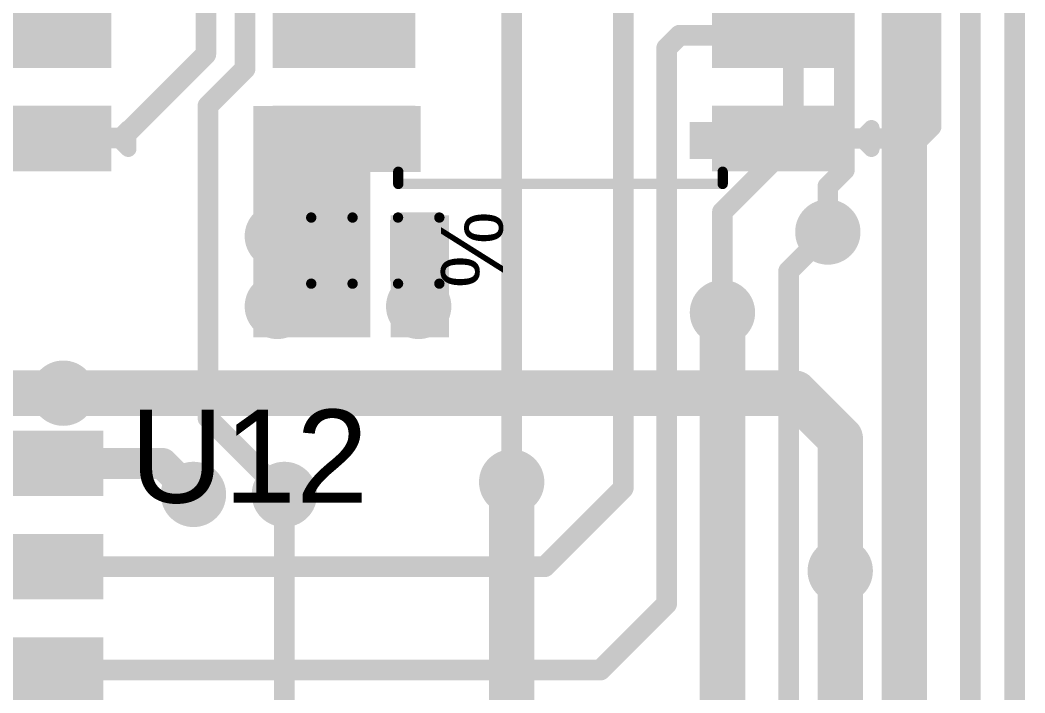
# Model space of a CAD drawing. Header units: millimetres. Extents: x -0.15 to 3.79, y -0.54 to 3.26.
# Drawn here: x 3.3081 to 3.7944, y 1.0879 to 1.4136 of the extents above; entities that cross this region are included whole.
import ezdxf

# ---------------------------------------------------------------- set-up
doc = ezdxf.new("R2010")
doc.units = ezdxf.units.MM
doc.header["$MEASUREMENT"] = 0
for name, color, linetype in [('BottomLayer', 5, 'Continuous'), ('BottomSolder', 6, 'Continuous'), ('Mechanical2', 216, 'Continuous'), ('TopLayer', 1, 'Continuous'), ('TopOverlay', 2, 'Continuous'), ('TopPaste', 8, 'Continuous'), ('TopSolder', 216, 'Continuous'), ('ViaHoleLayer', 16, 'Continuous')]:
    doc.layers.add(name, color=color, linetype=linetype)
doc.styles.add('Arial', font='', dxfattribs={"height": 0.2})
doc.styles.get('Arial').set_extended_font_data('Arial')

# ---------------------------------------------------------------- blocks, each defined once
blk = doc.blocks.new('SOP_16_150____46')
at = {"layer": 'TopLayer'}
for points in [[(-0.13484255, 0.186811), (-0.09153545, 0.186811), (-0.09153545, 0.163189), (-0.13484255, 0.163189)], [(0.09153545, 0.186811), (0.13484255, 0.186811), (0.13484255, 0.163189), (0.09153545, 0.163189)], [(-0.13484255, 0.136811), (-0.09153545, 0.136811), (-0.09153545, 0.113189), (-0.13484255, 0.113189)], [(0.09153545, 0.136811), (0.13484255, 0.136811), (0.13484255, 0.113189), (0.09153545, 0.113189)], [(-0.13484255, 0.086811), (-0.09153545, 0.086811), (-0.09153545, 0.063189), (-0.13484255, 0.063189)], [(0.09153545, 0.086811), (0.13484255, 0.086811), (0.13484255, 0.063189), (0.09153545, 0.063189)], [(-0.13484255, 0.036811), (-0.09153545, 0.036811), (-0.09153545, 0.013189), (-0.13484255, 0.013189)], [(0.09153545, 0.036811), (0.13484255, 0.036811), (0.13484255, 0.013189), (0.09153545, 0.013189)], [(-0.13484255, -0.013189), (-0.09153545, -0.013189), (-0.09153545, -0.036811), (-0.13484255, -0.036811)], [(0.09153545, -0.013189), (0.13484255, -0.013189), (0.13484255, -0.036811), (0.09153545, -0.036811)], [(-0.13484255, -0.063189), (-0.09153545, -0.063189), (-0.09153545, -0.086811), (-0.13484255, -0.086811)], [(0.09153545, -0.063189), (0.13484255, -0.063189), (0.13484255, -0.086811), (0.09153545, -0.086811)], [(-0.13484255, -0.113189), (-0.09153545, -0.113189), (-0.09153545, -0.136811), (-0.13484255, -0.136811)], [(0.09153545, -0.113189), (0.13484255, -0.113189), (0.13484255, -0.136811), (0.09153545, -0.136811)], [(-0.13484255, -0.163189), (-0.09153545, -0.163189), (-0.09153545, -0.186811), (-0.13484255, -0.186811)], [(0.09153545, -0.163189), (0.13484255, -0.163189), (0.13484255, -0.186811), (0.09153545, -0.186811)]]:
    blk.add_hatch(color=1, dxfattribs=at).paths.add_polyline_path(points)
at = {"layer": 'TopOverlay'}
blk.add_hatch(color=2, dxfattribs=at).paths.add_polyline_path([(-0.088, 0.16), (-0.077, 0.16), (-0.077, 0.186), (-0.088, 0.186)])
at = {"layer": 'TopPaste'}
for points in [[(-0.13484255, 0.186811), (-0.09153545, 0.186811), (-0.09153545, 0.163189), (-0.13484255, 0.163189)], [(0.09153545, 0.186811), (0.13484255, 0.186811), (0.13484255, 0.163189), (0.09153545, 0.163189)], [(-0.13484255, 0.136811), (-0.09153545, 0.136811), (-0.09153545, 0.113189), (-0.13484255, 0.113189)], [(0.09153545, 0.136811), (0.13484255, 0.136811), (0.13484255, 0.113189), (0.09153545, 0.113189)], [(-0.13484255, 0.086811), (-0.09153545, 0.086811), (-0.09153545, 0.063189), (-0.13484255, 0.063189)], [(0.09153545, 0.086811), (0.13484255, 0.086811), (0.13484255, 0.063189), (0.09153545, 0.063189)], [(-0.13484255, 0.036811), (-0.09153545, 0.036811), (-0.09153545, 0.013189), (-0.13484255, 0.013189)], [(0.09153545, 0.036811), (0.13484255, 0.036811), (0.13484255, 0.013189), (0.09153545, 0.013189)], [(-0.13484255, -0.013189), (-0.09153545, -0.013189), (-0.09153545, -0.036811), (-0.13484255, -0.036811)], [(0.09153545, -0.013189), (0.13484255, -0.013189), (0.13484255, -0.036811), (0.09153545, -0.036811)], [(-0.13484255, -0.063189), (-0.09153545, -0.063189), (-0.09153545, -0.086811), (-0.13484255, -0.086811)], [(0.09153545, -0.063189), (0.13484255, -0.063189), (0.13484255, -0.086811), (0.09153545, -0.086811)], [(-0.13484255, -0.113189), (-0.09153545, -0.113189), (-0.09153545, -0.136811), (-0.13484255, -0.136811)], [(0.09153545, -0.113189), (0.13484255, -0.113189), (0.13484255, -0.136811), (0.09153545, -0.136811)], [(-0.13484255, -0.163189), (-0.09153545, -0.163189), (-0.09153545, -0.186811), (-0.13484255, -0.186811)], [(0.09153545, -0.163189), (0.13484255, -0.163189), (0.13484255, -0.186811), (0.09153545, -0.186811)]]:
    blk.add_hatch(color=8, dxfattribs=at).paths.add_polyline_path(points)
at = {"layer": 'TopSolder'}
for points in [[(-0.13884255, 0.190811), (-0.08753545, 0.190811), (-0.08753545, 0.159189), (-0.13884255, 0.159189)], [(0.08753545, 0.190811), (0.13884255, 0.190811), (0.13884255, 0.159189), (0.08753545, 0.159189)], [(-0.13884255, 0.140811), (-0.08753545, 0.140811), (-0.08753545, 0.109189), (-0.13884255, 0.109189)], [(0.08753545, 0.140811), (0.13884255, 0.140811), (0.13884255, 0.109189), (0.08753545, 0.109189)], [(-0.13884255, 0.090811), (-0.08753545, 0.090811), (-0.08753545, 0.059189), (-0.13884255, 0.059189)], [(0.08753545, 0.090811), (0.13884255, 0.090811), (0.13884255, 0.059189), (0.08753545, 0.059189)], [(-0.13884255, 0.040811), (-0.08753545, 0.040811), (-0.08753545, 0.009189), (-0.13884255, 0.009189)], [(0.08753545, 0.040811), (0.13884255, 0.040811), (0.13884255, 0.009189), (0.08753545, 0.009189)], [(-0.13884255, -0.009189), (-0.08753545, -0.009189), (-0.08753545, -0.040811), (-0.13884255, -0.040811)], [(0.08753545, -0.009189), (0.13884255, -0.009189), (0.13884255, -0.040811), (0.08753545, -0.040811)], [(-0.13884255, -0.059189), (-0.08753545, -0.059189), (-0.08753545, -0.090811), (-0.13884255, -0.090811)], [(0.08753545, -0.059189), (0.13884255, -0.059189), (0.13884255, -0.090811), (0.08753545, -0.090811)], [(-0.13884255, -0.109189), (-0.08753545, -0.109189), (-0.08753545, -0.140811), (-0.13884255, -0.140811)], [(0.08753545, -0.109189), (0.13884255, -0.109189), (0.13884255, -0.140811), (0.08753545, -0.140811)], [(-0.13884255, -0.159189), (-0.08753545, -0.159189), (-0.08753545, -0.190811), (-0.13884255, -0.190811)], [(0.08753545, -0.159189), (0.13884255, -0.159189), (0.13884255, -0.190811), (0.08753545, -0.190811)]]:
    blk.add_hatch(color=216, dxfattribs=at).paths.add_polyline_path(points)
at = {"layer": 'TopOverlay', "const_width": 0.005}
for points in [[(-0.075, 0.198), (-0.075, 0.192)], [(0.075, 0.198), (-0.075, 0.198)], [(0.075, 0.198), (0.075, 0.192)], [(-0.146, 0.181), (-0.146, 0.171)], [(-0.141, 0.176), (-0.146, 0.181)], [(-0.141, 0.176), (-0.146, 0.171)], [(-0.075, -0.192), (-0.075, -0.198)], [(0.075, -0.192), (0.075, -0.198)], [(0.075, -0.198), (-0.075, -0.198)]]:
    blk.add_lwpolyline(points, dxfattribs=at)
at = {"layer": 'TopOverlay', "const_width": 0.0025}
for points in [[(-0.07625, 0.198, 1), (-0.07375, 0.198, 1)], [(-0.07625, 0.198, 1), (-0.07375, 0.198, 1)], [(0.07375, 0.198, 1), (0.07625, 0.198, 1)], [(0.07375, 0.198, 1), (0.07625, 0.198, 1)], [(-0.07625, 0.192, 1), (-0.07375, 0.192, 1)], [(0.07375, 0.192, 1), (0.07625, 0.192, 1)], [(-0.14725, 0.181, 1), (-0.14475, 0.181, 1)], [(-0.14725, 0.181, 1), (-0.14475, 0.181, 1)], [(-0.14225, 0.176, 1), (-0.13975, 0.176, 1)], [(-0.14225, 0.176, 1), (-0.13975, 0.176, 1)], [(-0.14725, 0.171, 1), (-0.14475, 0.171, 1)], [(-0.14725, 0.171, 1), (-0.14475, 0.171, 1)], [(-0.07625, -0.192, 1), (-0.07375, -0.192, 1)], [(0.07375, -0.192, 1), (0.07625, -0.192, 1)], [(-0.07625, -0.198, 1), (-0.07375, -0.198, 1)], [(-0.07625, -0.198, 1), (-0.07375, -0.198, 1)], [(0.07375, -0.198, 1), (0.07625, -0.198, 1)], [(0.07375, -0.198, 1), (0.07625, -0.198, 1)]]:
    blk.add_lwpolyline(points, format="xyb", close=True, dxfattribs=at)
blk = doc.blocks.new('14_SOIC_48')
at = {"layer": 'TopLayer'}
for points in [[(-0.136811, 0.161811), (-0.0757874, 0.161811), (-0.0757874, 0.138189), (-0.136811, 0.138189)], [(0.0757874, 0.161811), (0.136811, 0.161811), (0.136811, 0.138189), (0.0757874, 0.138189)], [(-0.136811, 0.111811), (-0.0757874, 0.111811), (-0.0757874, 0.088189), (-0.136811, 0.088189)], [(0.0757874, 0.111811), (0.136811, 0.111811), (0.136811, 0.088189), (0.0757874, 0.088189)], [(-0.136811, 0.061811), (-0.0757874, 0.061811), (-0.0757874, 0.038189), (-0.136811, 0.038189)], [(0.0757874, 0.061811), (0.136811, 0.061811), (0.136811, 0.038189), (0.0757874, 0.038189)], [(-0.136811, 0.011811), (-0.0757874, 0.011811), (-0.0757874, -0.011811), (-0.136811, -0.011811)], [(0.0757874, 0.011811), (0.136811, 0.011811), (0.136811, -0.011811), (0.0757874, -0.011811)], [(-0.136811, -0.038189), (-0.0757874, -0.038189), (-0.0757874, -0.061811), (-0.136811, -0.061811)], [(0.0757874, -0.038189), (0.136811, -0.038189), (0.136811, -0.061811), (0.0757874, -0.061811)], [(-0.136811, -0.088189), (-0.0757874, -0.088189), (-0.0757874, -0.111811), (-0.136811, -0.111811)], [(0.0757874, -0.088189), (0.136811, -0.088189), (0.136811, -0.111811), (0.0757874, -0.111811)], [(-0.136811, -0.138189), (-0.0757874, -0.138189), (-0.0757874, -0.161811), (-0.136811, -0.161811)], [(0.0757874, -0.138189), (0.136811, -0.138189), (0.136811, -0.161811), (0.0757874, -0.161811)]]:
    blk.add_hatch(color=1, dxfattribs=at).paths.add_polyline_path(points)
at = {"layer": 'TopOverlay'}
blk.add_hatch(color=2, dxfattribs=at).paths.add_polyline_path([(-0.072, 0.142), (-0.061, 0.142), (-0.061, 0.16), (-0.072, 0.16)])
at = {"layer": 'TopPaste'}
for points in [[(-0.136811, 0.161811), (-0.0757874, 0.161811), (-0.0757874, 0.138189), (-0.136811, 0.138189)], [(0.0757874, 0.161811), (0.136811, 0.161811), (0.136811, 0.138189), (0.0757874, 0.138189)], [(-0.136811, 0.111811), (-0.0757874, 0.111811), (-0.0757874, 0.088189), (-0.136811, 0.088189)], [(0.0757874, 0.111811), (0.136811, 0.111811), (0.136811, 0.088189), (0.0757874, 0.088189)], [(-0.136811, 0.061811), (-0.0757874, 0.061811), (-0.0757874, 0.038189), (-0.136811, 0.038189)], [(0.0757874, 0.061811), (0.136811, 0.061811), (0.136811, 0.038189), (0.0757874, 0.038189)], [(-0.136811, 0.011811), (-0.0757874, 0.011811), (-0.0757874, -0.011811), (-0.136811, -0.011811)], [(0.0757874, 0.011811), (0.136811, 0.011811), (0.136811, -0.011811), (0.0757874, -0.011811)], [(-0.136811, -0.038189), (-0.0757874, -0.038189), (-0.0757874, -0.061811), (-0.136811, -0.061811)], [(0.0757874, -0.038189), (0.136811, -0.038189), (0.136811, -0.061811), (0.0757874, -0.061811)], [(-0.136811, -0.088189), (-0.0757874, -0.088189), (-0.0757874, -0.111811), (-0.136811, -0.111811)], [(0.0757874, -0.088189), (0.136811, -0.088189), (0.136811, -0.111811), (0.0757874, -0.111811)], [(-0.136811, -0.138189), (-0.0757874, -0.138189), (-0.0757874, -0.161811), (-0.136811, -0.161811)], [(0.0757874, -0.138189), (0.136811, -0.138189), (0.136811, -0.161811), (0.0757874, -0.161811)]]:
    blk.add_hatch(color=8, dxfattribs=at).paths.add_polyline_path(points)
at = {"layer": 'TopSolder'}
for points in [[(-0.140811, 0.165811), (-0.0717874, 0.165811), (-0.0717874, 0.134189), (-0.140811, 0.134189)], [(0.0717874, 0.165811), (0.140811, 0.165811), (0.140811, 0.134189), (0.0717874, 0.134189)], [(-0.140811, 0.115811), (-0.0717874, 0.115811), (-0.0717874, 0.084189), (-0.140811, 0.084189)], [(0.0717874, 0.115811), (0.140811, 0.115811), (0.140811, 0.084189), (0.0717874, 0.084189)], [(-0.140811, 0.065811), (-0.0717874, 0.065811), (-0.0717874, 0.034189), (-0.140811, 0.034189)], [(0.0717874, 0.065811), (0.140811, 0.065811), (0.140811, 0.034189), (0.0717874, 0.034189)], [(-0.140811, 0.015811), (-0.0717874, 0.015811), (-0.0717874, -0.015811), (-0.140811, -0.015811)], [(0.0717874, 0.015811), (0.140811, 0.015811), (0.140811, -0.015811), (0.0717874, -0.015811)], [(-0.140811, -0.034189), (-0.0717874, -0.034189), (-0.0717874, -0.065811), (-0.140811, -0.065811)], [(0.0717874, -0.034189), (0.140811, -0.034189), (0.140811, -0.065811), (0.0717874, -0.065811)], [(-0.140811, -0.084189), (-0.0717874, -0.084189), (-0.0717874, -0.115811), (-0.140811, -0.115811)], [(0.0717874, -0.084189), (0.140811, -0.084189), (0.140811, -0.115811), (0.0717874, -0.115811)], [(-0.140811, -0.134189), (-0.0717874, -0.134189), (-0.0717874, -0.165811), (-0.140811, -0.165811)], [(0.0717874, -0.134189), (0.140811, -0.134189), (0.140811, -0.165811), (0.0717874, -0.165811)]]:
    blk.add_hatch(color=216, dxfattribs=at).paths.add_polyline_path(points)
at = {"layer": 'TopOverlay'}
for points, const_width in [([(0.08, 0.172), (-0.077, 0.172)], 0.005), ([(-0.077, 0.172), (-0.077, 0.1660945)], 0.005), ([(0.08, 0.172), (0.08, 0.1660945)], 0.005), ([(-0.144, 0.15), (-0.149, 0.155)], 0.007874), ([(-0.149, 0.155), (-0.149, 0.145)], 0.007874), ([(-0.144, 0.15), (-0.149, 0.145)], 0.007874), ([(-0.077, -0.1660945), (-0.077, -0.172)], 0.005), ([(0.08, -0.1660945), (0.08, -0.172)], 0.005), ([(0.08, -0.172), (-0.077, -0.172)], 0.005)]:
    blk.add_lwpolyline(points, dxfattribs=dict(at, const_width=const_width))
for points, const_width in [([(-0.07825, 0.172, 1), (-0.07575, 0.172, 1)], 0.0025), ([(-0.07825, 0.172, 1), (-0.07575, 0.172, 1)], 0.0025), ([(0.07875, 0.172, 1), (0.08125, 0.172, 1)], 0.0025), ([(0.07875, 0.172, 1), (0.08125, 0.172, 1)], 0.0025), ([(-0.07825, 0.1660945, 1), (-0.07575, 0.1660945, 1)], 0.0025), ([(0.07875, 0.1660945, 1), (0.08125, 0.1660945, 1)], 0.0025), ([(-0.1509685, 0.155, 1), (-0.1470315, 0.155, 1)], 0.003937), ([(-0.1509685, 0.155, 1), (-0.1470315, 0.155, 1)], 0.003937), ([(-0.1459685, 0.15, 1), (-0.1420315, 0.15, 1)], 0.003937), ([(-0.1459685, 0.15, 1), (-0.1420315, 0.15, 1)], 0.003937), ([(-0.1509685, 0.145, 1), (-0.1470315, 0.145, 1)], 0.003937), ([(-0.1509685, 0.145, 1), (-0.1470315, 0.145, 1)], 0.003937), ([(-0.07825, -0.1660945, 1), (-0.07575, -0.1660945, 1)], 0.0025), ([(0.07875, -0.1660945, 1), (0.08125, -0.1660945, 1)], 0.0025), ([(-0.07825, -0.172, 1), (-0.07575, -0.172, 1)], 0.0025), ([(-0.07825, -0.172, 1), (-0.07575, -0.172, 1)], 0.0025), ([(0.07875, -0.172, 1), (0.08125, -0.172, 1)], 0.0025), ([(0.07875, -0.172, 1), (0.08125, -0.172, 1)], 0.0025)]:
    blk.add_lwpolyline(points, format="xyb", close=True, dxfattribs=dict(at, const_width=const_width))
blk = doc.blocks.new('14_SOIC_49')
at = {"layer": 'TopLayer'}
for points in [[(-0.136811, 0.161811), (-0.0757874, 0.161811), (-0.0757874, 0.138189), (-0.136811, 0.138189)], [(0.0757874, 0.161811), (0.136811, 0.161811), (0.136811, 0.138189), (0.0757874, 0.138189)], [(-0.136811, 0.111811), (-0.0757874, 0.111811), (-0.0757874, 0.088189), (-0.136811, 0.088189)], [(0.0757874, 0.111811), (0.136811, 0.111811), (0.136811, 0.088189), (0.0757874, 0.088189)], [(-0.136811, 0.061811), (-0.0757874, 0.061811), (-0.0757874, 0.038189), (-0.136811, 0.038189)], [(0.0757874, 0.061811), (0.136811, 0.061811), (0.136811, 0.038189), (0.0757874, 0.038189)], [(-0.136811, 0.011811), (-0.0757874, 0.011811), (-0.0757874, -0.011811), (-0.136811, -0.011811)], [(0.0757874, 0.011811), (0.136811, 0.011811), (0.136811, -0.011811), (0.0757874, -0.011811)], [(-0.136811, -0.038189), (-0.0757874, -0.038189), (-0.0757874, -0.061811), (-0.136811, -0.061811)], [(0.0757874, -0.038189), (0.136811, -0.038189), (0.136811, -0.061811), (0.0757874, -0.061811)], [(-0.136811, -0.088189), (-0.0757874, -0.088189), (-0.0757874, -0.111811), (-0.136811, -0.111811)], [(0.0757874, -0.088189), (0.136811, -0.088189), (0.136811, -0.111811), (0.0757874, -0.111811)], [(-0.136811, -0.138189), (-0.0757874, -0.138189), (-0.0757874, -0.161811), (-0.136811, -0.161811)], [(0.0757874, -0.138189), (0.136811, -0.138189), (0.136811, -0.161811), (0.0757874, -0.161811)]]:
    blk.add_hatch(color=1, dxfattribs=at).paths.add_polyline_path(points)
at = {"layer": 'TopOverlay'}
blk.add_hatch(color=2, dxfattribs=at).paths.add_polyline_path([(-0.072, 0.142), (-0.061, 0.142), (-0.061, 0.16), (-0.072, 0.16)])
at = {"layer": 'TopPaste'}
for points in [[(-0.136811, 0.161811), (-0.0757874, 0.161811), (-0.0757874, 0.138189), (-0.136811, 0.138189)], [(0.0757874, 0.161811), (0.136811, 0.161811), (0.136811, 0.138189), (0.0757874, 0.138189)], [(-0.136811, 0.111811), (-0.0757874, 0.111811), (-0.0757874, 0.088189), (-0.136811, 0.088189)], [(0.0757874, 0.111811), (0.136811, 0.111811), (0.136811, 0.088189), (0.0757874, 0.088189)], [(-0.136811, 0.061811), (-0.0757874, 0.061811), (-0.0757874, 0.038189), (-0.136811, 0.038189)], [(0.0757874, 0.061811), (0.136811, 0.061811), (0.136811, 0.038189), (0.0757874, 0.038189)], [(-0.136811, 0.011811), (-0.0757874, 0.011811), (-0.0757874, -0.011811), (-0.136811, -0.011811)], [(0.0757874, 0.011811), (0.136811, 0.011811), (0.136811, -0.011811), (0.0757874, -0.011811)], [(-0.136811, -0.038189), (-0.0757874, -0.038189), (-0.0757874, -0.061811), (-0.136811, -0.061811)], [(0.0757874, -0.038189), (0.136811, -0.038189), (0.136811, -0.061811), (0.0757874, -0.061811)], [(-0.136811, -0.088189), (-0.0757874, -0.088189), (-0.0757874, -0.111811), (-0.136811, -0.111811)], [(0.0757874, -0.088189), (0.136811, -0.088189), (0.136811, -0.111811), (0.0757874, -0.111811)], [(-0.136811, -0.138189), (-0.0757874, -0.138189), (-0.0757874, -0.161811), (-0.136811, -0.161811)], [(0.0757874, -0.138189), (0.136811, -0.138189), (0.136811, -0.161811), (0.0757874, -0.161811)]]:
    blk.add_hatch(color=8, dxfattribs=at).paths.add_polyline_path(points)
at = {"layer": 'TopSolder'}
for points in [[(-0.140811, 0.165811), (-0.0717874, 0.165811), (-0.0717874, 0.134189), (-0.140811, 0.134189)], [(0.0717874, 0.165811), (0.140811, 0.165811), (0.140811, 0.134189), (0.0717874, 0.134189)], [(-0.140811, 0.115811), (-0.0717874, 0.115811), (-0.0717874, 0.084189), (-0.140811, 0.084189)], [(0.0717874, 0.115811), (0.140811, 0.115811), (0.140811, 0.084189), (0.0717874, 0.084189)], [(-0.140811, 0.065811), (-0.0717874, 0.065811), (-0.0717874, 0.034189), (-0.140811, 0.034189)], [(0.0717874, 0.065811), (0.140811, 0.065811), (0.140811, 0.034189), (0.0717874, 0.034189)], [(-0.140811, 0.015811), (-0.0717874, 0.015811), (-0.0717874, -0.015811), (-0.140811, -0.015811)], [(0.0717874, 0.015811), (0.140811, 0.015811), (0.140811, -0.015811), (0.0717874, -0.015811)], [(-0.140811, -0.034189), (-0.0717874, -0.034189), (-0.0717874, -0.065811), (-0.140811, -0.065811)], [(0.0717874, -0.034189), (0.140811, -0.034189), (0.140811, -0.065811), (0.0717874, -0.065811)], [(-0.140811, -0.084189), (-0.0717874, -0.084189), (-0.0717874, -0.115811), (-0.140811, -0.115811)], [(0.0717874, -0.084189), (0.140811, -0.084189), (0.140811, -0.115811), (0.0717874, -0.115811)], [(-0.140811, -0.134189), (-0.0717874, -0.134189), (-0.0717874, -0.165811), (-0.140811, -0.165811)], [(0.0717874, -0.134189), (0.140811, -0.134189), (0.140811, -0.165811), (0.0717874, -0.165811)]]:
    blk.add_hatch(color=216, dxfattribs=at).paths.add_polyline_path(points)
at = {"layer": 'TopOverlay'}
for points, const_width in [([(-0.077, 0.172), (-0.077, 0.1660945)], 0.005), ([(0.08, 0.172), (-0.077, 0.172)], 0.005), ([(0.08, 0.172), (0.08, 0.1660945)], 0.005), ([(-0.149, 0.155), (-0.149, 0.145)], 0.007874), ([(-0.144, 0.15), (-0.149, 0.155)], 0.007874), ([(-0.144, 0.15), (-0.149, 0.145)], 0.007874), ([(-0.077, -0.1660945), (-0.077, -0.172)], 0.005), ([(0.08, -0.1660945), (0.08, -0.172)], 0.005), ([(0.08, -0.172), (-0.077, -0.172)], 0.005)]:
    blk.add_lwpolyline(points, dxfattribs=dict(at, const_width=const_width))
for points, const_width in [([(-0.07825, 0.172, 1), (-0.07575, 0.172, 1)], 0.0025), ([(-0.07825, 0.172, 1), (-0.07575, 0.172, 1)], 0.0025), ([(0.07875, 0.172, 1), (0.08125, 0.172, 1)], 0.0025), ([(0.07875, 0.172, 1), (0.08125, 0.172, 1)], 0.0025), ([(-0.07825, 0.1660945, 1), (-0.07575, 0.1660945, 1)], 0.0025), ([(0.07875, 0.1660945, 1), (0.08125, 0.1660945, 1)], 0.0025), ([(-0.1509685, 0.155, 1), (-0.1470315, 0.155, 1)], 0.003937), ([(-0.1509685, 0.155, 1), (-0.1470315, 0.155, 1)], 0.003937), ([(-0.1459685, 0.15, 1), (-0.1420315, 0.15, 1)], 0.003937), ([(-0.1459685, 0.15, 1), (-0.1420315, 0.15, 1)], 0.003937), ([(-0.1509685, 0.145, 1), (-0.1470315, 0.145, 1)], 0.003937), ([(-0.1509685, 0.145, 1), (-0.1470315, 0.145, 1)], 0.003937), ([(-0.07825, -0.1660945, 1), (-0.07575, -0.1660945, 1)], 0.0025), ([(0.07875, -0.1660945, 1), (0.08125, -0.1660945, 1)], 0.0025), ([(-0.07825, -0.172, 1), (-0.07575, -0.172, 1)], 0.0025), ([(-0.07825, -0.172, 1), (-0.07575, -0.172, 1)], 0.0025), ([(0.07875, -0.172, 1), (0.08125, -0.172, 1)], 0.0025), ([(0.07875, -0.172, 1), (0.08125, -0.172, 1)], 0.0025)]:
    blk.add_lwpolyline(points, format="xyb", close=True, dxfattribs=dict(at, const_width=const_width))
blk = doc.blocks.new('C___0402_163')
at = {"layer": 'TopLayer'}
for points in [[(-0.0275, -0.0125), (-0.0275, 0.0125), (-0.009499999999999998, 0.0125), (-0.009500000000000001, -0.0125)], [(0.009499999999999998, -0.0125), (0.009500000000000001, 0.0125), (0.0275, 0.0125), (0.0275, -0.0125)]]:
    blk.add_hatch(color=1, dxfattribs=at).paths.add_polyline_path(points)
at = {"layer": 'TopPaste'}
for points in [[(-0.0275, -0.0125), (-0.0275, 0.0125), (-0.009499999999999998, 0.0125), (-0.009500000000000001, -0.0125)], [(0.009499999999999998, -0.0125), (0.009500000000000001, 0.0125), (0.0275, 0.0125), (0.0275, -0.0125)]]:
    blk.add_hatch(color=8, dxfattribs=at).paths.add_polyline_path(points)
at = {"layer": 'TopSolder'}
for points in [[(-0.0298622, -0.0148622), (-0.0298622, 0.0148622), (-0.007137799999999999, 0.0148622), (-0.007137800000000001, -0.0148622)], [(0.007137799999999999, -0.0148622), (0.007137800000000001, 0.0148622), (0.0298622, 0.0148622), (0.0298622, -0.0148622)]]:
    blk.add_hatch(color=216, dxfattribs=at).paths.add_polyline_path(points)
at = {"layer": 'TopOverlay', "const_width": 0.005}
for points in [[(-0.031, -0.016), (-0.031, 0.016)], [(-0.031, 0.016), (-0.011, 0.016)], [(0.011, 0.016), (0.031, 0.016)], [(0.031, -0.016), (0.031, 0.016)], [(-0.031, -0.016), (-0.011, -0.016)], [(0.011, -0.016), (0.031, -0.016)]]:
    blk.add_lwpolyline(points, dxfattribs=at)
at = {"layer": 'TopOverlay', "const_width": 0.0025}
for points in [[(-0.03225, 0.016, 1), (-0.02975, 0.016, 1)], [(-0.03225, 0.016, 1), (-0.02975, 0.016, 1)], [(-0.01225, 0.016, 1), (-0.00975, 0.016, 1)], [(0.00975, 0.016, 1), (0.01225, 0.016, 1)], [(0.02975, 0.016, 1), (0.03225, 0.016, 1)], [(0.02975, 0.016, 1), (0.03225, 0.016, 1)], [(-0.03225, -0.016, 1), (-0.02975, -0.016, 1)], [(-0.03225, -0.016, 1), (-0.02975, -0.016, 1)], [(-0.01225, -0.016, 1), (-0.00975, -0.016, 1)], [(0.00975, -0.016, 1), (0.01225, -0.016, 1)], [(0.02975, -0.016, 1), (0.03225, -0.016, 1)], [(0.02975, -0.016, 1), (0.03225, -0.016, 1)]]:
    blk.add_lwpolyline(points, format="xyb", close=True, dxfattribs=at)

msp = doc.modelspace()

# ---------------------------------------------------------------- hatches: boundary and pattern name
at = {"layer": 'BottomLayer'}
h = msp.add_hatch(color=5, dxfattribs=at)
edge = h.paths.add_edge_path()
edge.add_arc((3.699, 1.311), 0.011811, 0, 360)
h = msp.add_hatch(color=5, dxfattribs=at)
edge = h.paths.add_edge_path()
edge.add_arc((3.4325984, 1.3089999), 0.011811, 0, 360)
h = msp.add_hatch(color=5, dxfattribs=at)
edge = h.paths.add_edge_path()
edge.add_arc((3.4325984, 1.275), 0.011811, 0, 360)
h = msp.add_hatch(color=5, dxfattribs=at)
edge = h.paths.add_edge_path()
edge.add_arc((3.501, 1.275), 0.011811, 0, 360)
h = msp.add_hatch(color=5, dxfattribs=at)
edge = h.paths.add_edge_path()
edge.add_arc((3.648, 1.272), 0.011811, 0, 360)
h = msp.add_hatch(color=5, dxfattribs=at)
edge = h.paths.add_edge_path()
edge.add_arc((3.329, 1.233), 0.011811, 0, 360)
h = msp.add_hatch(color=5, dxfattribs=at)
edge = h.paths.add_edge_path()
edge.add_arc((3.546, 1.19), 0.011811, 0, 360)
h = msp.add_hatch(color=5, dxfattribs=at)
edge = h.paths.add_edge_path()
edge.add_arc((3.392, 1.184), 0.011811, 0, 360)
h = msp.add_hatch(color=5, dxfattribs=at)
edge = h.paths.add_edge_path()
edge.add_arc((3.436, 1.184), 0.011811, 0, 360)
h = msp.add_hatch(color=5, dxfattribs=at)
edge = h.paths.add_edge_path()
edge.add_arc((3.705, 1.147), 0.011811, 0, 360)
at = {"layer": 'BottomSolder'}
h = msp.add_hatch(color=6, dxfattribs=at)
edge = h.paths.add_edge_path()
edge.add_arc((3.4325984, 1.3089999), 0.015811, 0, 360)
h = msp.add_hatch(color=6, dxfattribs=at)
edge = h.paths.add_edge_path()
edge.add_arc((3.699, 1.311), 0.015811, 0, 360)
h = msp.add_hatch(color=6, dxfattribs=at)
edge = h.paths.add_edge_path()
edge.add_arc((3.4325984, 1.275), 0.015811, 0, 360)
h = msp.add_hatch(color=6, dxfattribs=at)
edge = h.paths.add_edge_path()
edge.add_arc((3.501, 1.275), 0.015811, 0, 360)
h = msp.add_hatch(color=6, dxfattribs=at)
edge = h.paths.add_edge_path()
edge.add_arc((3.648, 1.272), 0.015811, 0, 360)
h = msp.add_hatch(color=6, dxfattribs=at)
edge = h.paths.add_edge_path()
edge.add_arc((3.329, 1.233), 0.015811, 0, 360)
h = msp.add_hatch(color=6, dxfattribs=at)
edge = h.paths.add_edge_path()
edge.add_arc((3.546, 1.19), 0.015811, 0, 360)
h = msp.add_hatch(color=6, dxfattribs=at)
edge = h.paths.add_edge_path()
edge.add_arc((3.392, 1.184), 0.015811, 0, 360)
h = msp.add_hatch(color=6, dxfattribs=at)
edge = h.paths.add_edge_path()
edge.add_arc((3.436, 1.184), 0.015811, 0, 360)
h = msp.add_hatch(color=6, dxfattribs=at)
edge = h.paths.add_edge_path()
edge.add_arc((3.705, 1.147), 0.015811, 0, 360)
at = {"layer": 'TopLayer'}
for points in [[(3.421, 1.26), (3.4775984, 1.26), (3.4775984, 1.372), (3.421, 1.372)], [(3.4735984, 1.34), (3.5019054, 1.34), (3.5019054, 1.372), (3.4735984, 1.372)], [(3.487435, 1.26), (3.5155984, 1.26), (3.5155984, 1.319), (3.487435, 1.319)]]:
    msp.add_hatch(color=1, dxfattribs=at).paths.add_polyline_path(points)
h = msp.add_hatch(color=1, dxfattribs=at)
edge = h.paths.add_edge_path()
edge.add_arc((3.699, 1.311), 0.011811, 0, 360)
h = msp.add_hatch(color=1, dxfattribs=at)
edge = h.paths.add_edge_path()
edge.add_arc((3.4325984, 1.3089999), 0.011811, 0, 360)
h = msp.add_hatch(color=1, dxfattribs=at)
edge = h.paths.add_edge_path()
edge.add_arc((3.4325984, 1.275), 0.011811, 0, 360)
h = msp.add_hatch(color=1, dxfattribs=at)
edge = h.paths.add_edge_path()
edge.add_arc((3.501, 1.275), 0.011811, 0, 360)
h = msp.add_hatch(color=1, dxfattribs=at)
edge = h.paths.add_edge_path()
edge.add_arc((3.648, 1.272), 0.011811, 0, 360)
h = msp.add_hatch(color=1, dxfattribs=at)
edge = h.paths.add_edge_path()
edge.add_arc((3.329, 1.233), 0.011811, 0, 360)
h = msp.add_hatch(color=1, dxfattribs=at)
edge = h.paths.add_edge_path()
edge.add_arc((3.546, 1.19), 0.011811, 0, 360)
h = msp.add_hatch(color=1, dxfattribs=at)
edge = h.paths.add_edge_path()
edge.add_arc((3.392, 1.184), 0.011811, 0, 360)
h = msp.add_hatch(color=1, dxfattribs=at)
edge = h.paths.add_edge_path()
edge.add_arc((3.436, 1.184), 0.011811, 0, 360)
h = msp.add_hatch(color=1, dxfattribs=at)
edge = h.paths.add_edge_path()
edge.add_arc((3.705, 1.147), 0.011811, 0, 360)
at = {"layer": 'TopSolder'}
h = msp.add_hatch(color=216, dxfattribs=at)
edge = h.paths.add_edge_path()
edge.add_arc((3.4325984, 1.3089999), 0.015811, 0, 360)
h = msp.add_hatch(color=216, dxfattribs=at)
edge = h.paths.add_edge_path()
edge.add_arc((3.699, 1.311), 0.015811, 0, 360)
h = msp.add_hatch(color=216, dxfattribs=at)
edge = h.paths.add_edge_path()
edge.add_arc((3.4325984, 1.275), 0.015811, 0, 360)
h = msp.add_hatch(color=216, dxfattribs=at)
edge = h.paths.add_edge_path()
edge.add_arc((3.501, 1.275), 0.015811, 0, 360)
h = msp.add_hatch(color=216, dxfattribs=at)
edge = h.paths.add_edge_path()
edge.add_arc((3.648, 1.272), 0.015811, 0, 360)
h = msp.add_hatch(color=216, dxfattribs=at)
edge = h.paths.add_edge_path()
edge.add_arc((3.329, 1.233), 0.015811, 0, 360)
h = msp.add_hatch(color=216, dxfattribs=at)
edge = h.paths.add_edge_path()
edge.add_arc((3.546, 1.19), 0.015811, 0, 360)
h = msp.add_hatch(color=216, dxfattribs=at)
edge = h.paths.add_edge_path()
edge.add_arc((3.392, 1.184), 0.015811, 0, 360)
h = msp.add_hatch(color=216, dxfattribs=at)
edge = h.paths.add_edge_path()
edge.add_arc((3.436, 1.184), 0.015811, 0, 360)
h = msp.add_hatch(color=216, dxfattribs=at)
edge = h.paths.add_edge_path()
edge.add_arc((3.705, 1.147), 0.015811, 0, 360)
at = {"layer": 'ViaHoleLayer'}
h = msp.add_hatch(color=16, dxfattribs=at)
edge = h.paths.add_edge_path()
edge.add_arc((3.4325984, 1.3089999), 0.0059055, 0, 360)
h = msp.add_hatch(color=16, dxfattribs=at)
edge = h.paths.add_edge_path()
edge.add_arc((3.699, 1.311), 0.0059055, 0, 360)
h = msp.add_hatch(color=16, dxfattribs=at)
edge = h.paths.add_edge_path()
edge.add_arc((3.4325984, 1.275), 0.0059055, 0, 360)
h = msp.add_hatch(color=16, dxfattribs=at)
edge = h.paths.add_edge_path()
edge.add_arc((3.501, 1.275), 0.0059055, 0, 360)
h = msp.add_hatch(color=16, dxfattribs=at)
edge = h.paths.add_edge_path()
edge.add_arc((3.648, 1.272), 0.0059055, 0, 360)
h = msp.add_hatch(color=16, dxfattribs=at)
edge = h.paths.add_edge_path()
edge.add_arc((3.329, 1.233), 0.0059055, 0, 360)
h = msp.add_hatch(color=16, dxfattribs=at)
edge = h.paths.add_edge_path()
edge.add_arc((3.546, 1.19), 0.0059055, 0, 360)
h = msp.add_hatch(color=16, dxfattribs=at)
edge = h.paths.add_edge_path()
edge.add_arc((3.392, 1.184), 0.0059055, 0, 360)
h = msp.add_hatch(color=16, dxfattribs=at)
edge = h.paths.add_edge_path()
edge.add_arc((3.436, 1.184), 0.0059055, 0, 360)
h = msp.add_hatch(color=16, dxfattribs=at)
edge = h.paths.add_edge_path()
edge.add_arc((3.705, 1.147), 0.0059055, 0, 360)

# ---------------------------------------------------------------- linework, layer by layer
at = {"layer": 'BottomLayer'}
for points, const_width in [([(3.736, -0.3114724), (3.736, 2.2308327)], 0.022), ([(3.707, 1.341), (3.707, 2.1360001)], 0.01), ([(3.6823327, 1.3550709), (3.6823327, 2.0361102)], 0.01), ([(3.648, 1.3207382), (3.6823327, 1.3550709)], 0.01), ([(3.699, 1.333), (3.707, 1.341)], 0.01), ([(3.699, 1.311), (3.699, 1.333)], 0.01), ([(3.648, 1.272), (3.648, 1.3207382)], 0.01), ([(3.329, 1.233), (3.6831127, 1.233)], 0.022), ([(3.6831127, 1.233), (3.705, 1.2111127)], 0.022), ([(3.705, 1.147), (3.705, 1.2111127)], 0.022), ([(3.546, 1), (3.546, 1.19)], 0.022), ([(3.436, 1), (3.436, 1.184)], 0.01)]:
    msp.add_lwpolyline(points, dxfattribs=dict(at, const_width=const_width))
for points, const_width in [([(3.6798327, 1.3550709, 1), (3.6848327, 1.3550709, 1)], 0.005), ([(3.6798327, 1.3550709, 1), (3.6848327, 1.3550709, 1)], 0.005), ([(3.7045, 1.341, 1), (3.7095, 1.341, 1)], 0.005), ([(3.7045, 1.341, 1), (3.7095, 1.341, 1)], 0.005), ([(3.6965, 1.333, 1), (3.7015, 1.333, 1)], 0.005), ([(3.6965, 1.333, 1), (3.7015, 1.333, 1)], 0.005), ([(3.6455, 1.3207382, 1), (3.6505, 1.3207382, 1)], 0.005), ([(3.6455, 1.3207382, 1), (3.6505, 1.3207382, 1)], 0.005), ([(3.6965, 1.311, 1), (3.7015, 1.311, 1)], 0.005), ([(3.6455, 1.272, 1), (3.6505, 1.272, 1)], 0.005), ([(3.3235, 1.233, 1), (3.3345, 1.233, 1)], 0.011), ([(3.6776127, 1.233, 1), (3.6886127, 1.233, 1)], 0.011), ([(3.6776127, 1.233, 1), (3.6886127, 1.233, 1)], 0.011), ([(3.6995, 1.2111127, 1), (3.7105, 1.2111127, 1)], 0.011), ([(3.6995, 1.2111127, 1), (3.7105, 1.2111127, 1)], 0.011), ([(3.5405, 1.19, 1), (3.5515, 1.19, 1)], 0.011), ([(3.4335, 1.184, 1), (3.4385, 1.184, 1)], 0.005), ([(3.6995, 1.147, 1), (3.7105, 1.147, 1)], 0.011)]:
    msp.add_lwpolyline(points, format="xyb", close=True, dxfattribs=dict(at, const_width=const_width))
at = {"layer": 'Mechanical2', "const_width": 0.01}
msp.add_lwpolyline([(3.7893701, -0.492126), (3.7893701, 2.972441)], dxfattribs=at)
at = {"layer": 'TopLayer'}
for points, const_width in [([(3.768, -0.3689685), (3.768, 2.26)], 0.01), ([(3.749, 1.3621099), (3.749, 2.157)], 0.01), ([(3.398, 1.397), (3.398, 1.954)], 0.01), ([(3.546, 1.19), (3.546, 1.554)], 0.01), ([(3.417, 1.39), (3.417, 1.548)], 0.01), ([(3.6, 1.187), (3.6, 1.482)], 0.01), ([(3.216252, 1.406252), (3.3177657, 1.406252)], 0.01), ([(3.621, 1.4), (3.627252, 1.406252)], 0.01), ([(3.627252, 1.406252), (3.6774114, 1.406252)], 0.01), ([(3.3574196, 1.3564196), (3.398, 1.397)], 0.01), ([(3.621, 1.131), (3.621, 1.4)], 0.01), ([(3.399, 1.372), (3.417, 1.39)], 0.01), ([(3.399, 1.221), (3.399, 1.372)], 0.01), ([(3.7431421, 1.356252), (3.749, 1.3621099)], 0.01), ([(3.3177657, 1.356252), (3.3179333, 1.3564196)], 0.01), ([(3.3179333, 1.3564196), (3.3574196, 1.3564196)], 0.01), ([(3.6774114, 1.356252), (3.7431421, 1.356252)], 0.01), ([(3.68, 1.292), (3.699, 1.311)], 0.01), ([(3.68, 0.386), (3.68, 1.292)], 0.01), ([(3.648, 0.455), (3.648, 1.272)], 0.022), ([(3.262, 1.233), (3.329, 1.233)], 0.022), ([(3.399, 1.221), (3.436, 1.184)], 0.01), ([(3.322687, 1.1989685), (3.3770315, 1.1989685)], 0.015), ([(3.3770315, 1.1989685), (3.392, 1.184)], 0.015), ([(3.5619685, 1.1489685), (3.6, 1.187)], 0.01), ([(3.705, 0.238), (3.705, 1.147)], 0.022), ([(3.322687, 1.1489685), (3.5619685, 1.1489685)], 0.01), ([(3.5889685, 1.0989685), (3.621, 1.131)], 0.01), ([(3.322687, 1.0989685), (3.5889685, 1.0989685)], 0.01)]:
    msp.add_lwpolyline(points, dxfattribs=dict(at, const_width=const_width))
for points, const_width in [([(3.3152657, 1.406252, 1), (3.3202657, 1.406252, 1)], 0.005), ([(3.624752, 1.406252, 1), (3.629752, 1.406252, 1)], 0.005), ([(3.624752, 1.406252, 1), (3.629752, 1.406252, 1)], 0.005), ([(3.6749114, 1.406252, 1), (3.6799114, 1.406252, 1)], 0.005), ([(3.3955, 1.397, 1), (3.4005, 1.397, 1)], 0.005), ([(3.3955, 1.397, 1), (3.4005, 1.397, 1)], 0.005), ([(3.6185, 1.4, 1), (3.6235, 1.4, 1)], 0.005), ([(3.6185, 1.4, 1), (3.6235, 1.4, 1)], 0.005), ([(3.4145, 1.39, 1), (3.4195, 1.39, 1)], 0.005), ([(3.4145, 1.39, 1), (3.4195, 1.39, 1)], 0.005), ([(3.3965, 1.372, 1), (3.4015, 1.372, 1)], 0.005), ([(3.3965, 1.372, 1), (3.4015, 1.372, 1)], 0.005), ([(3.7465, 1.3621099, 1), (3.7515, 1.3621099, 1)], 0.005), ([(3.7465, 1.3621099, 1), (3.7515, 1.3621099, 1)], 0.005), ([(3.3152657, 1.356252, 1), (3.3202657, 1.356252, 1)], 0.005), ([(3.3154333, 1.3564196, 1), (3.3204333, 1.3564196, 1)], 0.005), ([(3.3154333, 1.3564196, 1), (3.3204333, 1.3564196, 1)], 0.005), ([(3.3549196, 1.3564196, 1), (3.3599196, 1.3564196, 1)], 0.005), ([(3.3549196, 1.3564196, 1), (3.3599196, 1.3564196, 1)], 0.005), ([(3.6749114, 1.356252, 1), (3.6799114, 1.356252, 1)], 0.005), ([(3.7406421, 1.356252, 1), (3.7456421, 1.356252, 1)], 0.005), ([(3.7406421, 1.356252, 1), (3.7456421, 1.356252, 1)], 0.005), ([(3.6965, 1.311, 1), (3.7015, 1.311, 1)], 0.005), ([(3.6775, 1.292, 1), (3.6825, 1.292, 1)], 0.005), ([(3.6775, 1.292, 1), (3.6825, 1.292, 1)], 0.005), ([(3.6425, 1.272, 1), (3.6535, 1.272, 1)], 0.011), ([(3.3235, 1.233, 1), (3.3345, 1.233, 1)], 0.011), ([(3.3965, 1.221, 1), (3.4015, 1.221, 1)], 0.005), ([(3.3965, 1.221, 1), (3.4015, 1.221, 1)], 0.005), ([(3.318937, 1.1989685, 1), (3.326437, 1.1989685, 1)], 0.0075), ([(3.3732815, 1.1989685, 1), (3.3807815, 1.1989685, 1)], 0.0075), ([(3.3732815, 1.1989685, 1), (3.3807815, 1.1989685, 1)], 0.0075), ([(3.38825, 1.184, 1), (3.39575, 1.184, 1)], 0.0075), ([(3.5435, 1.19, 1), (3.5485, 1.19, 1)], 0.005), ([(3.5975, 1.187, 1), (3.6025, 1.187, 1)], 0.005), ([(3.5975, 1.187, 1), (3.6025, 1.187, 1)], 0.005), ([(3.4335, 1.184, 1), (3.4385, 1.184, 1)], 0.005), ([(3.6995, 1.147, 1), (3.7105, 1.147, 1)], 0.011), ([(3.320187, 1.1489685, 1), (3.325187, 1.1489685, 1)], 0.005), ([(3.5594685, 1.1489685, 1), (3.5644685, 1.1489685, 1)], 0.005), ([(3.5594685, 1.1489685, 1), (3.5644685, 1.1489685, 1)], 0.005), ([(3.6185, 1.131, 1), (3.6235, 1.131, 1)], 0.005), ([(3.6185, 1.131, 1), (3.6235, 1.131, 1)], 0.005), ([(3.320187, 1.0989685, 1), (3.325187, 1.0989685, 1)], 0.005), ([(3.5864685, 1.0989685, 1), (3.5914685, 1.0989685, 1)], 0.005), ([(3.5864685, 1.0989685, 1), (3.5914685, 1.0989685, 1)], 0.005)]:
    msp.add_lwpolyline(points, format="xyb", close=True, dxfattribs=dict(at, const_width=const_width))

# ---------------------------------------------------------------- block references
at = {"rotation": 180}
for name, p in [('14_SOIC_49', (3.2114665, 1.506252)), ('14_SOIC_48', (3.5711122, 1.506252)), ('SOP_16_150____46', (3.209498, 1.0239685))]:
    msp.add_blockref(name, p, dxfattribs=at)
msp.add_blockref('C___0402_163', (3.48, 1.302))

# ---------------------------------------------------------------- texts
at = {"layer": 'TopOverlay', "style": 'Arial'}
msp.add_text('%', height=0.03, rotation=270, dxfattribs=at).set_placement((3.5117592, 1.321))
msp.add_text('U12', height=0.045, dxfattribs=at).set_placement((3.3612682, 1.1800073))

doc.saveas('drawing.dxf')
